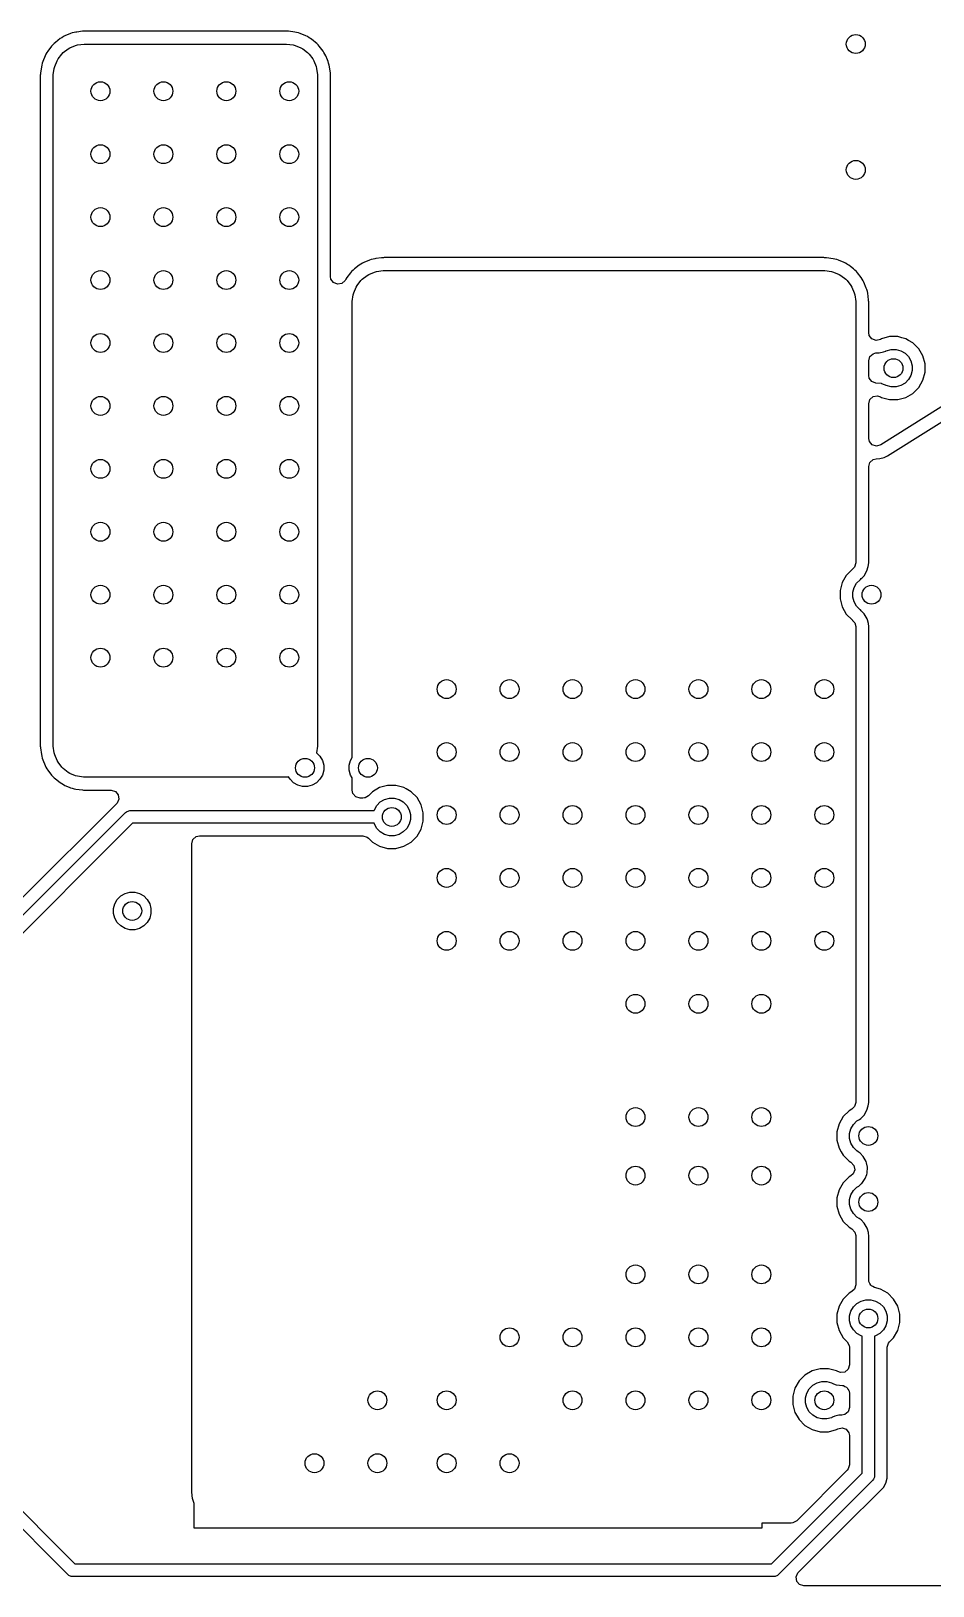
# Model space of a CAD drawing. Extents: x 2.65 to 6.49, y -4.64 to -1.62.
# Drawn here: x 4.839 to 5.403, y -4.636 to -3.663 of the extents above; entities that cross this region are included whole.
import ezdxf

# ---------------------------------------------------------------- set-up
doc = ezdxf.new("R2010")
doc.units = 0
doc.header["$MEASUREMENT"] = 0
doc.layers.add('BLACK', color=7, linetype='CONTINUOUS')

msp = doc.modelspace()

# ---------------------------------------------------------------- linework, layer by layer
at = {"layer": 'BLACK', "linetype": 'CONTINUOUS'}
for p, q in [((4.85875, -3.66664), (4.85765, -3.66728)), ((4.8597, -3.66618), (4.85875, -3.66664)), ((4.85875, -3.66664), (4.85875, -3.66664)), ((4.86326, -3.6647), (4.8597, -3.66618)), ((4.86426, -3.66436), (4.86326, -3.6647)), ((4.8655, -3.66403), (4.86426, -3.66436)), ((4.86653, -3.66383), (4.8655, -3.66403)), ((4.86719, -3.66374), (4.86653, -3.66383)), ((4.86653, -3.66383), (4.86653, -3.66383)), ((4.86653, -3.66383), (4.86653, -3.66383)), ((4.87067, -3.66328), (4.86719, -3.66374)), ((4.8712, -3.66323), (4.87067, -3.66328)), ((4.87184, -3.66319), (4.8712, -3.66323)), ((4.87196, -3.66318), (4.87184, -3.66319)), ((4.87237, -3.66317), (4.87196, -3.66318)), ((4.99771, -3.66317), (4.87237, -3.66317)), ((4.99817, -3.66318), (4.99771, -3.66317)), ((4.99824, -3.66319), (4.99817, -3.66318)), ((4.99867, -3.66321), (4.99824, -3.66319)), ((4.99888, -3.66323), (4.99867, -3.66321)), ((4.99906, -3.66325), (4.99888, -3.66323)), ((4.99941, -3.66328), (4.99906, -3.66325)), ((5.00354, -3.66383), (4.99941, -3.66328)), ((5.00458, -3.66403), (5.00354, -3.66383)), ((5.00581, -3.66436), (5.00458, -3.66403)), ((5.00682, -3.6647), (5.00581, -3.66436)), ((5.00581, -3.66436), (5.00581, -3.66436)), ((5.01038, -3.66618), (5.00682, -3.6647)), ((5.01133, -3.66664), (5.01038, -3.66618)), ((5.01038, -3.66618), (5.01038, -3.66618)), ((5.01243, -3.66728), (5.01133, -3.66664)), ((4.84838, -3.67655), (4.84775, -3.67765)), ((4.84897, -3.67567), (4.84838, -3.67655)), ((4.85132, -3.67261), (4.84897, -3.67567)), ((4.85202, -3.67181), (4.85132, -3.67261)), ((4.85132, -3.67261), (4.85132, -3.67261)), ((4.85292, -3.67091), (4.85202, -3.67181)), ((4.85371, -3.67022), (4.85292, -3.67091)), ((4.85677, -3.66787), (4.85371, -3.67022)), ((4.85371, -3.67022), (4.85371, -3.67022)), ((4.85765, -3.66728), (4.85677, -3.66787)), ((4.85677, -3.66787), (4.85677, -3.66787)), ((4.85864, -3.67663), (4.86169, -3.67429)), ((4.86169, -3.67429), (4.8628, -3.67365)), ((4.8628, -3.67365), (4.86636, -3.67218)), ((4.86636, -3.67218), (4.86759, -3.67185)), ((4.86759, -3.67185), (4.87173, -3.6713)), ((4.87173, -3.6713), (4.87237, -3.67126)), ((4.87237, -3.67126), (4.99771, -3.67126)), ((4.99771, -3.67126), (4.99835, -3.6713)), ((4.99835, -3.6713), (5.00249, -3.67185)), ((5.00249, -3.67185), (5.00372, -3.67218)), ((5.00372, -3.67218), (5.00728, -3.67365)), ((5.00728, -3.67365), (5.00838, -3.67429)), ((5.00838, -3.67429), (5.01144, -3.67663)), ((5.01331, -3.66787), (5.01243, -3.66728)), ((5.01243, -3.66728), (5.01243, -3.66728)), ((5.01487, -3.66907), (5.01331, -3.66787)), ((5.01331, -3.66787), (5.01331, -3.66787)), ((5.01637, -3.67022), (5.01487, -3.66907)), ((5.01716, -3.67091), (5.01637, -3.67022)), ((5.01637, -3.67022), (5.01637, -3.67022)), ((5.01637, -3.67022), (5.01637, -3.67022)), ((5.01806, -3.67181), (5.01716, -3.67091)), ((5.01876, -3.67261), (5.01806, -3.67181)), ((5.02111, -3.67567), (5.01876, -3.67261)), ((5.02169, -3.67655), (5.02111, -3.67567)), ((5.02111, -3.67567), (5.02111, -3.67567)), ((5.02233, -3.67765), (5.02169, -3.67655)), ((5.02169, -3.67655), (5.02169, -3.67655)), ((4.84493, -3.68543), (4.84438, -3.68957)), ((4.84513, -3.68439), (4.84493, -3.68543)), ((4.84493, -3.68543), (4.84493, -3.68543)), ((4.84546, -3.68316), (4.84513, -3.68439)), ((4.84513, -3.68439), (4.84513, -3.68439)), ((4.8458, -3.68216), (4.84546, -3.68316)), ((4.84728, -3.6786), (4.8458, -3.68216)), ((4.84775, -3.67765), (4.84728, -3.6786)), ((4.85295, -3.68649), (4.85328, -3.68526)), ((4.85328, -3.68526), (4.85475, -3.6817)), ((4.85475, -3.6817), (4.85539, -3.68059)), ((4.85539, -3.68059), (4.85774, -3.67754)), ((4.85774, -3.67754), (4.85864, -3.67663)), ((5.01144, -3.67663), (5.01234, -3.67754)), ((5.01234, -3.67754), (5.01469, -3.68059)), ((5.01469, -3.68059), (5.01533, -3.6817)), ((5.01533, -3.6817), (5.0168, -3.68526)), ((5.0168, -3.68526), (5.01713, -3.68649)), ((5.0228, -3.6786), (5.02233, -3.67765)), ((5.02233, -3.67765), (5.02233, -3.67765)), ((5.02233, -3.67765), (5.02233, -3.67765)), ((5.02383, -3.68108), (5.0228, -3.6786)), ((5.0228, -3.6786), (5.0228, -3.6786)), ((5.02427, -3.68216), (5.02383, -3.68108)), ((5.02461, -3.68316), (5.02427, -3.68216)), ((5.02494, -3.68439), (5.02461, -3.68316)), ((5.02515, -3.68543), (5.02494, -3.68439)), ((5.0257, -3.68957), (5.02515, -3.68543)), ((4.84429, -3.69074), (4.84427, -3.69127)), ((4.84427, -3.69127), (4.84427, -4.10992)), ((4.84433, -3.6901), (4.84429, -3.69074)), ((4.84438, -3.68957), (4.84433, -3.6901)), ((4.85236, -3.69126), (4.8524, -3.69063)), ((4.85236, -4.10992), (4.85236, -3.69126)), ((4.8524, -3.69063), (4.85295, -3.68649)), ((4.85295, -3.68649), (4.85295, -3.68649)), ((5.01713, -3.68649), (5.01767, -3.69063)), ((5.01767, -3.69063), (5.01772, -3.69126)), ((5.01772, -3.69126), (5.01772, -4.10992)), ((5.02575, -3.6901), (5.0257, -3.68957)), ((5.02579, -3.69074), (5.02575, -3.6901)), ((5.02581, -3.69126), (5.02579, -3.69074)), ((5.02581, -3.69127), (5.02581, -3.69126)), ((5.02581, -3.81666), (5.02581, -3.69127)), ((5.61581, -3.76712), (5.36991, -3.92207)), ((5.03992, -3.81265), (5.03902, -3.81355)), ((5.04072, -3.81195), (5.03992, -3.81265)), ((5.04378, -3.8096), (5.04072, -3.81195)), ((5.04072, -3.81195), (5.04072, -3.81195)), ((5.04466, -3.80901), (5.04378, -3.8096)), ((5.04378, -3.8096), (5.04378, -3.8096)), ((5.04576, -3.80838), (5.04466, -3.80901)), ((5.04671, -3.80791), (5.04576, -3.80838)), ((5.04576, -3.80838), (5.04576, -3.80838)), ((5.05027, -3.80643), (5.04671, -3.80791)), ((5.05127, -3.80609), (5.05027, -3.80643)), ((5.0525, -3.80576), (5.05127, -3.80609)), ((5.05354, -3.80556), (5.0525, -3.80576)), ((5.0542, -3.80547), (5.05354, -3.80556)), ((5.05354, -3.80556), (5.05354, -3.80556)), ((5.05354, -3.80556), (5.05354, -3.80556)), ((5.05768, -3.80501), (5.0542, -3.80547)), ((5.05821, -3.80496), (5.05768, -3.80501)), ((5.05885, -3.80492), (5.05821, -3.80496)), ((5.05897, -3.80491), (5.05885, -3.80492)), ((5.05938, -3.8049), (5.05897, -3.80491)), ((5.33433, -3.8049), (5.05938, -3.8049)), ((5.33478, -3.80492), (5.33433, -3.8049)), ((5.33486, -3.80492), (5.33478, -3.80492)), ((5.33528, -3.80495), (5.33486, -3.80492)), ((5.33549, -3.80496), (5.33528, -3.80495)), ((5.33568, -3.80498), (5.33549, -3.80496)), ((5.33602, -3.80501), (5.33568, -3.80498)), ((5.34016, -3.80556), (5.33602, -3.80501)), ((5.3412, -3.80576), (5.34016, -3.80556)), ((5.34243, -3.80609), (5.3412, -3.80576)), ((5.34343, -3.80643), (5.34243, -3.80609)), ((5.34243, -3.80609), (5.34243, -3.80609)), ((5.34699, -3.80791), (5.34343, -3.80643)), ((5.34794, -3.80838), (5.34699, -3.80791)), ((5.34699, -3.80791), (5.34699, -3.80791)), ((5.34904, -3.80901), (5.34794, -3.80838)), ((5.34922, -3.80914), (5.34904, -3.80901)), ((5.34904, -3.80901), (5.34904, -3.80901)), ((5.34992, -3.8096), (5.34922, -3.80914)), ((5.35097, -3.81041), (5.34992, -3.8096)), ((5.35298, -3.81195), (5.35097, -3.81041)), ((5.35378, -3.81265), (5.35298, -3.81195)), ((5.35298, -3.81195), (5.35298, -3.81195)), ((5.35298, -3.81195), (5.35298, -3.81195)), ((5.35468, -3.81355), (5.35378, -3.81265)), ((5.02608, -3.81826), (5.02581, -3.81666)), ((5.02767, -3.8205), (5.02608, -3.81826)), ((5.03022, -3.82152), (5.02767, -3.8205)), ((5.03293, -3.821), (5.03022, -3.82152)), ((5.03492, -3.8191), (5.03293, -3.821)), ((5.03539, -3.81828), (5.03492, -3.8191)), ((5.03598, -3.8174), (5.03539, -3.81828)), ((5.03833, -3.81434), (5.03598, -3.8174)), ((5.03902, -3.81355), (5.03833, -3.81434)), ((5.03833, -3.81434), (5.03833, -3.81434)), ((5.04176, -3.82343), (5.0424, -3.82232)), ((5.0424, -3.82232), (5.04474, -3.81927)), ((5.04474, -3.81927), (5.04565, -3.81837)), ((5.04565, -3.81837), (5.0487, -3.81602)), ((5.0487, -3.81602), (5.04981, -3.81538)), ((5.04981, -3.81538), (5.05337, -3.81391)), ((5.05337, -3.81391), (5.0546, -3.81358)), ((5.0546, -3.81358), (5.05874, -3.81303)), ((5.05874, -3.81303), (5.05938, -3.81299)), ((5.05938, -3.81299), (5.33433, -3.81299)), ((5.33433, -3.81299), (5.33496, -3.81303)), ((5.33496, -3.81303), (5.3391, -3.81358)), ((5.3391, -3.81358), (5.34033, -3.81391)), ((5.34033, -3.81391), (5.34389, -3.81538)), ((5.34389, -3.81538), (5.345, -3.81602)), ((5.345, -3.81602), (5.34806, -3.81837)), ((5.34806, -3.81837), (5.34896, -3.81927)), ((5.34896, -3.81927), (5.3513, -3.82232)), ((5.3513, -3.82232), (5.35194, -3.82343)), ((5.35537, -3.81434), (5.35468, -3.81355)), ((5.35772, -3.8174), (5.35537, -3.81434)), ((5.35829, -3.81826), (5.35772, -3.8174)), ((5.35831, -3.81828), (5.35829, -3.81826)), ((5.35895, -3.81938), (5.35831, -3.81828)), ((5.35831, -3.81828), (5.35831, -3.81828)), ((5.35941, -3.82033), (5.35895, -3.81938)), ((5.35895, -3.81938), (5.35895, -3.81938)), ((5.35895, -3.81938), (5.35895, -3.81938)), ((5.36089, -3.82389), (5.35941, -3.82033)), ((5.35941, -3.82033), (5.35941, -3.82033)), ((5.37422, -3.92891), (5.55647, -3.81407)), ((5.03941, -3.83236), (5.03996, -3.82822)), ((5.03996, -3.82822), (5.04029, -3.82699)), ((5.04029, -3.82699), (5.04176, -3.82343)), ((5.35194, -3.82343), (5.35341, -3.82699)), ((5.35341, -3.82699), (5.35374, -3.82822)), ((5.35374, -3.82822), (5.35429, -3.83236)), ((5.36123, -3.82489), (5.36089, -3.82389)), ((5.36089, -3.82389), (5.36089, -3.82389)), ((5.36156, -3.82613), (5.36123, -3.82489)), ((5.36177, -3.82716), (5.36156, -3.82613)), ((5.36231, -3.8313), (5.36177, -3.82716)), ((5.36236, -3.83183), (5.36231, -3.8313)), ((5.3624, -3.83247), (5.36236, -3.83183)), ((5.03937, -3.833), (5.03941, -3.83236)), ((5.03937, -4.11764), (5.03937, -3.833)), ((5.35429, -3.83236), (5.35433, -3.833)), ((5.35433, -3.833), (5.35433, -3.99586)), ((5.36242, -3.833), (5.3624, -3.83247)), ((5.36242, -3.85177), (5.36242, -3.833)), ((5.36242, -3.833), (5.36242, -3.833)), ((5.36277, -3.85359), (5.36242, -3.85177)), ((5.36447, -3.85575), (5.36277, -3.85359)), ((5.36707, -3.85665), (5.36447, -3.85575)), ((5.36974, -3.856), (5.36707, -3.85665)), ((5.37035, -3.85565), (5.36974, -3.856)), ((5.37536, -3.85431), (5.37035, -3.85565)), ((5.37035, -3.85565), (5.37035, -3.85565)), ((5.37035, -3.85565), (5.37035, -3.85565)), ((5.37035, -3.85565), (5.37035, -3.85565)), ((5.38055, -3.85431), (5.37536, -3.85431)), ((5.38305, -3.85498), (5.38055, -3.85431)), ((5.38556, -3.85565), (5.38305, -3.85498)), ((5.38728, -3.85665), (5.38556, -3.85565)), ((5.39005, -3.85825), (5.38728, -3.85665)), ((5.39372, -3.86192), (5.39005, -3.85825)), ((5.36242, -3.86942), (5.3632, -3.86678)), ((5.36242, -3.87856), (5.36242, -3.86942)), ((5.3632, -3.86678), (5.36528, -3.86498)), ((5.36528, -3.86498), (5.36634, -3.86463)), ((5.36634, -3.86463), (5.36678, -3.86454)), ((5.36678, -3.86454), (5.36898, -3.86451)), ((5.36898, -3.86451), (5.37165, -3.86386)), ((5.37165, -3.86386), (5.37304, -3.86331)), ((5.37304, -3.86331), (5.37311, -3.86329)), ((5.37311, -3.86329), (5.37343, -3.8631)), ((5.37343, -3.8631), (5.37641, -3.86231)), ((5.37641, -3.86231), (5.37949, -3.86231)), ((5.37949, -3.86231), (5.38247, -3.8631)), ((5.38247, -3.8631), (5.38514, -3.86465)), ((5.38514, -3.86465), (5.38732, -3.86683)), ((5.38732, -3.86683), (5.38886, -3.8695)), ((5.38886, -3.8695), (5.38966, -3.87247)), ((5.39631, -3.86641), (5.39372, -3.86192)), ((5.39766, -3.87142), (5.39631, -3.86641)), ((5.36271, -3.88022), (5.36242, -3.87856)), ((5.36434, -3.88243), (5.36271, -3.88022)), ((5.38886, -3.87854), (5.38732, -3.88121)), ((5.38966, -3.87556), (5.38886, -3.87854)), ((5.38966, -3.87247), (5.38966, -3.87556)), ((5.39631, -3.88162), (5.39766, -3.87661)), ((5.39766, -3.87661), (5.39766, -3.87142)), ((5.36691, -3.88342), (5.36434, -3.88243)), ((5.37043, -3.88371), (5.36691, -3.88342)), ((5.37044, -3.88371), (5.37043, -3.88371)), ((5.37064, -3.88378), (5.37044, -3.88371)), ((5.37239, -3.88438), (5.37064, -3.88378)), ((5.37287, -3.8846), (5.37239, -3.88438)), ((5.37239, -3.88438), (5.37239, -3.88438)), ((5.37343, -3.88493), (5.37287, -3.8846)), ((5.37641, -3.88573), (5.37343, -3.88493)), ((5.37949, -3.88573), (5.37641, -3.88573)), ((5.38247, -3.88493), (5.37949, -3.88573)), ((5.38514, -3.88339), (5.38247, -3.88493)), ((5.38732, -3.88121), (5.38514, -3.88339)), ((5.38556, -3.89238), (5.39005, -3.88978)), ((5.39005, -3.88978), (5.39372, -3.88611)), ((5.39372, -3.88611), (5.39631, -3.88162)), ((5.36242, -3.89626), (5.3632, -3.89362)), ((5.36242, -3.91794), (5.36242, -3.89626)), ((5.3632, -3.89362), (5.36528, -3.89182)), ((5.36528, -3.89182), (5.368, -3.89143)), ((5.368, -3.89143), (5.36974, -3.89203)), ((5.36974, -3.89203), (5.37035, -3.89238)), ((5.37035, -3.89238), (5.37536, -3.89372)), ((5.37536, -3.89372), (5.37536, -3.89372)), ((5.37536, -3.89372), (5.38055, -3.89372)), ((5.38055, -3.89372), (5.38556, -3.89238)), ((5.38055, -3.89372), (5.38055, -3.89372)), ((5.36284, -3.91993), (5.36242, -3.91794)), ((5.36463, -3.92202), (5.36284, -3.91993)), ((5.36726, -3.92282), (5.36463, -3.92202)), ((5.36991, -3.92207), (5.36726, -3.92282)), ((5.37212, -3.92985), (5.37422, -3.92891)), ((5.36242, -3.93561), (5.3632, -3.93297)), ((5.36242, -3.99586), (5.36242, -3.93561)), ((5.3632, -3.93297), (5.36528, -3.93117)), ((5.36528, -3.93117), (5.36705, -3.93073)), ((5.36705, -3.93073), (5.36947, -3.9306)), ((5.36947, -3.9306), (5.37212, -3.92985)), ((5.35433, -3.99586), (5.35356, -3.9985)), ((5.36209, -3.99814), (5.36242, -3.99586)), ((5.34841, -4.00365), (5.34581, -4.00814)), ((5.35207, -3.99998), (5.34841, -4.00365)), ((5.35233, -3.99979), (5.35207, -3.99998)), ((5.35356, -3.9985), (5.35228, -3.99972)), ((5.35228, -3.99972), (5.35233, -3.99979)), ((5.3548, -4.00856), (5.35698, -4.00638)), ((5.35698, -4.00638), (5.3573, -4.00619)), ((5.3573, -4.00619), (5.3578, -4.0057)), ((5.3578, -4.0057), (5.35828, -4.00522)), ((5.3578, -4.0057), (5.3578, -4.0057)), ((5.35828, -4.00522), (5.35834, -4.00516)), ((5.35834, -4.00516), (5.35856, -4.00495)), ((5.35856, -4.00495), (5.35873, -4.00478)), ((5.35856, -4.00495), (5.35856, -4.00495)), ((5.35873, -4.00478), (5.35882, -4.00468)), ((5.35882, -4.00468), (5.35913, -4.00436)), ((5.35913, -4.00436), (5.35914, -4.00435)), ((5.35914, -4.00435), (5.35956, -4.00392)), ((5.35956, -4.00392), (5.36132, -4.00078)), ((5.36132, -4.00078), (5.36209, -3.99814)), ((5.34581, -4.00814), (5.34447, -4.01315)), ((5.34447, -4.01315), (5.34447, -4.01834)), ((5.35246, -4.01421), (5.35326, -4.01123)), ((5.35246, -4.01729), (5.35246, -4.01421)), ((5.35326, -4.01123), (5.3548, -4.00856)), ((5.34447, -4.01834), (5.34581, -4.02335)), ((5.34581, -4.02335), (5.34711, -4.0256)), ((5.34711, -4.0256), (5.34841, -4.02785)), ((5.35326, -4.02027), (5.35246, -4.01729)), ((5.3548, -4.02294), (5.35326, -4.02027)), ((5.35698, -4.02512), (5.3548, -4.02294)), ((5.3573, -4.0253), (5.35698, -4.02512)), ((5.3578, -4.02579), (5.3573, -4.0253)), ((5.35775, -4.02584), (5.3578, -4.02579)), ((5.35811, -4.02622), (5.35775, -4.02584)), ((5.35964, -4.02781), (5.35811, -4.02621)), ((5.35811, -4.02621), (5.35811, -4.02622)), ((5.34841, -4.02785), (5.35207, -4.03152)), ((5.35207, -4.03152), (5.35207, -4.03152)), ((5.35207, -4.03152), (5.35233, -4.03171)), ((5.35233, -4.03171), (5.35226, -4.0318)), ((5.35226, -4.0318), (5.35379, -4.0334)), ((5.35379, -4.0334), (5.35433, -4.03564)), ((5.35433, -4.03564), (5.35433, -4.33331)), ((5.36148, -4.03091), (5.35964, -4.02781)), ((5.36165, -4.03149), (5.36148, -4.03091)), ((5.36219, -4.03373), (5.36165, -4.03149)), ((5.36242, -4.03564), (5.36219, -4.03373)), ((5.36242, -4.33331), (5.36242, -4.03564)), ((4.84427, -4.10992), (4.84429, -4.11045)), ((4.84429, -4.11045), (4.84433, -4.11108)), ((4.84433, -4.11108), (4.84438, -4.11161)), ((4.84438, -4.11161), (4.84493, -4.11575)), ((4.8524, -4.11055), (4.85236, -4.10992)), ((4.85295, -4.11469), (4.8524, -4.11055)), ((5.01767, -4.11055), (5.01713, -4.11469)), ((5.01772, -4.10992), (5.01767, -4.11055)), ((5.01767, -4.11055), (5.01767, -4.11055)), ((4.84493, -4.11575), (4.84513, -4.11679)), ((4.84513, -4.11679), (4.84546, -4.11802)), ((4.84546, -4.11802), (4.84546, -4.11802)), ((4.84546, -4.11802), (4.8458, -4.11902)), ((4.8458, -4.11902), (4.84728, -4.12258)), ((4.84728, -4.12258), (4.84728, -4.12258)), ((4.84728, -4.12258), (4.84775, -4.12353)), ((4.84775, -4.12353), (4.84775, -4.12353)), ((4.84775, -4.12353), (4.84838, -4.12463)), ((4.85328, -4.11592), (4.85295, -4.11469)), ((4.85475, -4.11948), (4.85328, -4.11592)), ((4.85539, -4.12059), (4.85475, -4.11948)), ((4.85774, -4.12365), (4.85539, -4.12059)), ((4.85864, -4.12455), (4.85774, -4.12365)), ((5.01713, -4.11469), (5.01712, -4.11473)), ((5.01712, -4.11473), (5.01921, -4.11683)), ((5.01921, -4.11683), (5.02075, -4.1195)), ((5.02075, -4.1195), (5.02155, -4.12247)), ((5.02155, -4.12247), (5.02155, -4.12556)), ((5.0375, -4.12247), (5.0383, -4.1195)), ((5.0375, -4.12556), (5.0375, -4.12247)), ((5.0383, -4.1195), (5.03937, -4.11764)), ((4.84838, -4.12463), (4.84838, -4.12463)), ((4.84838, -4.12463), (4.84838, -4.12463)), ((4.84838, -4.12463), (4.84897, -4.12551)), ((4.84897, -4.12551), (4.85132, -4.12857)), ((4.85132, -4.12857), (4.85132, -4.12857)), ((4.85132, -4.12857), (4.85132, -4.12857)), ((4.85132, -4.12857), (4.85132, -4.12857)), ((4.85132, -4.12857), (4.85199, -4.12934)), ((4.85199, -4.12934), (4.85202, -4.12937)), ((4.85202, -4.12937), (4.85292, -4.13027)), ((4.85292, -4.13027), (4.85371, -4.13097)), ((4.85371, -4.13097), (4.85677, -4.13331)), ((4.85677, -4.13331), (4.85765, -4.1339)), ((4.86169, -4.12689), (4.85864, -4.12455)), ((4.8628, -4.12753), (4.86169, -4.12689)), ((4.86636, -4.129), (4.8628, -4.12753)), ((4.86759, -4.12933), (4.86636, -4.129)), ((4.87122, -4.12981), (4.86759, -4.12933)), ((4.87173, -4.12988), (4.87122, -4.12981)), ((4.87237, -4.12992), (4.87173, -4.12988)), ((4.99771, -4.12992), (4.87237, -4.12992)), ((4.99835, -4.12988), (4.99771, -4.12992)), ((4.9988, -4.12982), (4.99835, -4.12988)), ((4.99961, -4.12971), (4.9988, -4.12982)), ((5.00047, -4.13121), (4.99961, -4.12971)), ((5.00265, -4.13339), (5.00047, -4.13121)), ((5.00532, -4.13493), (5.00265, -4.13339)), ((5.01703, -4.13339), (5.01436, -4.13493)), ((5.01921, -4.13121), (5.01703, -4.13339)), ((5.02075, -4.12854), (5.01921, -4.13121)), ((5.02155, -4.12556), (5.02075, -4.12854)), ((5.0383, -4.12854), (5.0375, -4.12556)), ((5.03937, -4.13039), (5.0383, -4.12854)), ((5.03937, -4.13806), (5.03937, -4.13039)), ((4.85765, -4.1339), (4.85875, -4.13454)), ((4.85875, -4.13454), (4.85875, -4.13454)), ((4.85875, -4.13454), (4.85875, -4.13454)), ((4.85875, -4.13454), (4.8597, -4.135)), ((4.8597, -4.135), (4.8597, -4.135)), ((4.8597, -4.135), (4.86238, -4.13611)), ((4.86238, -4.13611), (4.86326, -4.13648)), ((4.86326, -4.13648), (4.86426, -4.13682)), ((4.86426, -4.13682), (4.8655, -4.13715)), ((4.8655, -4.13715), (4.86653, -4.13736)), ((4.86653, -4.13736), (4.87067, -4.1379)), ((4.87067, -4.1379), (4.8712, -4.13795)), ((4.8712, -4.13795), (4.87184, -4.13799)), ((4.87184, -4.13799), (4.87237, -4.13801)), ((4.87237, -4.13801), (4.88859, -4.13801)), ((4.88859, -4.13801), (4.89123, -4.13879)), ((4.89123, -4.13879), (4.89303, -4.14087)), ((4.89303, -4.14087), (4.89342, -4.14359)), ((5.0083, -4.13573), (5.00532, -4.13493)), ((5.01138, -4.13573), (5.0083, -4.13573)), ((5.01436, -4.13493), (5.01138, -4.13573)), ((5.03981, -4.14009), (5.03937, -4.13806)), ((5.04161, -4.14217), (5.03981, -4.14009)), ((5.04425, -4.14294), (5.04161, -4.14217)), ((5.04608, -4.14294), (5.04425, -4.14294)), ((5.04711, -4.14283), (5.04608, -4.14294)), ((5.04721, -4.14278), (5.04711, -4.14283)), ((5.04745, -4.14275), (5.04721, -4.14278)), ((5.04847, -4.14209), (5.04745, -4.14275)), ((5.04953, -4.14151), (5.04847, -4.14209)), ((5.05203, -4.13901), (5.04953, -4.14151)), ((5.05653, -4.13641), (5.05203, -4.13901)), ((5.05203, -4.13901), (5.05203, -4.13901)), ((5.06154, -4.13507), (5.05653, -4.13641)), ((5.05961, -4.14386), (5.06259, -4.14307)), ((5.06673, -4.13507), (5.06154, -4.13507)), ((5.06259, -4.14307), (5.06568, -4.14307)), ((5.06568, -4.14307), (5.06865, -4.14386)), ((5.06923, -4.13574), (5.06673, -4.13507)), ((5.07174, -4.13641), (5.06923, -4.13574)), ((5.07301, -4.13715), (5.07174, -4.13641)), ((5.07623, -4.13901), (5.07301, -4.13715)), ((5.0799, -4.14268), (5.07623, -4.13901)), ((5.0825, -4.14717), (5.0799, -4.14268)), ((4.78643, -4.26312), (4.89756, -4.15199)), ((4.89204, -4.14635), (4.83276, -4.20562)), ((4.89228, -4.14609), (4.89204, -4.14635)), ((4.89342, -4.14359), (4.89228, -4.14609)), ((4.89756, -4.15199), (4.89816, -4.1515)), ((4.89816, -4.1515), (4.89957, -4.15091)), ((4.89957, -4.15091), (4.90034, -4.15084)), ((4.90034, -4.15084), (5.05307, -4.15084)), ((5.05307, -4.15084), (5.05322, -4.15026)), ((5.05322, -4.15026), (5.05476, -4.14759)), ((5.05476, -4.14759), (5.05694, -4.14541)), ((5.05694, -4.14541), (5.05961, -4.14386)), ((5.06865, -4.14386), (5.07132, -4.14541)), ((5.07132, -4.14541), (5.0735, -4.14759)), ((5.0735, -4.14759), (5.07505, -4.15026)), ((5.07505, -4.15026), (5.07584, -4.15323)), ((5.08384, -4.15218), (5.0825, -4.14717)), ((5.08384, -4.15737), (5.08384, -4.15218)), ((4.90197, -4.15871), (4.79561, -4.26508)), ((5.05307, -4.15871), (4.90197, -4.15871)), ((5.05322, -4.1593), (5.05307, -4.15871)), ((5.05476, -4.16197), (5.05322, -4.1593)), ((5.05694, -4.16415), (5.05476, -4.16197)), ((5.0735, -4.16197), (5.07132, -4.16415)), ((5.07505, -4.1593), (5.0735, -4.16197)), ((5.07584, -4.15632), (5.07505, -4.1593)), ((5.07584, -4.15323), (5.07584, -4.15632)), ((5.0799, -4.16687), (5.0825, -4.16238)), ((5.0825, -4.16238), (5.08384, -4.15737)), ((4.93898, -4.17149), (4.93975, -4.16885)), ((4.93898, -4.57645), (4.93898, -4.17149)), ((4.93975, -4.16885), (4.94183, -4.16705)), ((4.94183, -4.16705), (4.94386, -4.16661)), ((4.94386, -4.16661), (5.04608, -4.16661)), ((5.04608, -4.16661), (5.04872, -4.16738)), ((5.04872, -4.16738), (5.04953, -4.16804)), ((5.04953, -4.16804), (5.05203, -4.17054)), ((5.05203, -4.17054), (5.05653, -4.17314)), ((5.05961, -4.16569), (5.05694, -4.16415)), ((5.06259, -4.16649), (5.05961, -4.16569)), ((5.06568, -4.16649), (5.06259, -4.16649)), ((5.06865, -4.16569), (5.06568, -4.16649)), ((5.07132, -4.16415), (5.06865, -4.16569)), ((5.07174, -4.17314), (5.07623, -4.17054)), ((5.07623, -4.17054), (5.0799, -4.16687)), ((5.05653, -4.17314), (5.06154, -4.17448)), ((5.06154, -4.17448), (5.06154, -4.17448)), ((5.06154, -4.17448), (5.06673, -4.17448)), ((5.06673, -4.17448), (5.07174, -4.17314)), ((5.06673, -4.17448), (5.06673, -4.17448)), ((4.89006, -4.21204), (4.89086, -4.20906)), ((4.89086, -4.20906), (4.8924, -4.20639)), ((4.8924, -4.20639), (4.89458, -4.20421)), ((4.89458, -4.20421), (4.89725, -4.20267)), ((4.89725, -4.20267), (4.90023, -4.20187)), ((4.90023, -4.20187), (4.90331, -4.20187)), ((4.90331, -4.20187), (4.90629, -4.20267)), ((4.90629, -4.20267), (4.90896, -4.20421)), ((4.90896, -4.20421), (4.91114, -4.20639)), ((4.91114, -4.20639), (4.91268, -4.20906)), ((4.91268, -4.20906), (4.91348, -4.21204)), ((4.89006, -4.21512), (4.89006, -4.21204)), ((4.89086, -4.2181), (4.89006, -4.21512)), ((4.8924, -4.22077), (4.89086, -4.2181)), ((4.89458, -4.22295), (4.8924, -4.22077)), ((4.91114, -4.22077), (4.90896, -4.22295)), ((4.91268, -4.2181), (4.91114, -4.22077)), ((4.91348, -4.21512), (4.91268, -4.2181)), ((4.91348, -4.21204), (4.91348, -4.21512)), ((4.89725, -4.22449), (4.89458, -4.22295)), ((4.90023, -4.22529), (4.89725, -4.22449)), ((4.90331, -4.22529), (4.90023, -4.22529)), ((4.90629, -4.22449), (4.90331, -4.22529)), ((4.90896, -4.22295), (4.90629, -4.22449)), ((5.35189, -4.33753), (5.35011, -4.33856)), ((5.35356, -4.33594), (5.35189, -4.33753)), ((5.35433, -4.33331), (5.35356, -4.33594)), ((5.36132, -4.33822), (5.36209, -4.33558)), ((5.36209, -4.33558), (5.36242, -4.33331)), ((5.34384, -4.34672), (5.3425, -4.35174)), ((5.34644, -4.34223), (5.34384, -4.34672)), ((5.35011, -4.33856), (5.34644, -4.34223)), ((5.34644, -4.34223), (5.34644, -4.34223)), ((5.35011, -4.33856), (5.35011, -4.33856)), ((5.35129, -4.34981), (5.35283, -4.34714)), ((5.35283, -4.34714), (5.35501, -4.34496)), ((5.35501, -4.34496), (5.35658, -4.34406)), ((5.35658, -4.34406), (5.35747, -4.34339)), ((5.35747, -4.34339), (5.35914, -4.3418)), ((5.35914, -4.3418), (5.35956, -4.34137)), ((5.35956, -4.34137), (5.36132, -4.33822)), ((5.3425, -4.35174), (5.3425, -4.35692)), ((5.3425, -4.35692), (5.34384, -4.36194)), ((5.35049, -4.35279), (5.35129, -4.34981)), ((5.35049, -4.35587), (5.35049, -4.35279)), ((5.35129, -4.35885), (5.35049, -4.35587)), ((5.34384, -4.36194), (5.34514, -4.36418)), ((5.34514, -4.36418), (5.34644, -4.36643)), ((5.34644, -4.36643), (5.35011, -4.3701)), ((5.35283, -4.36152), (5.35129, -4.35885)), ((5.35501, -4.3637), (5.35283, -4.36152)), ((5.35585, -4.36418), (5.35501, -4.3637)), ((5.35713, -4.36519), (5.35585, -4.36418)), ((5.35903, -4.36718), (5.35713, -4.36519)), ((5.35713, -4.36519), (5.35713, -4.36519)), ((5.35011, -4.3701), (5.35127, -4.37077)), ((5.35127, -4.37077), (5.35317, -4.37276)), ((5.35369, -4.37546), (5.35267, -4.37802)), ((5.35317, -4.37276), (5.35369, -4.37546)), ((5.36087, -4.37027), (5.35903, -4.36718)), ((5.35903, -4.36718), (5.35903, -4.36718)), ((5.35903, -4.36718), (5.35903, -4.36718)), ((5.36112, -4.37123), (5.36087, -4.37027)), ((5.36164, -4.37393), (5.36112, -4.37123)), ((5.36112, -4.37123), (5.36112, -4.37123)), ((5.36151, -4.37753), (5.36164, -4.37393)), ((5.36164, -4.37393), (5.36164, -4.37393)), ((5.34644, -4.38357), (5.34384, -4.38806)), ((5.35011, -4.3799), (5.34644, -4.38357)), ((5.34644, -4.38357), (5.34644, -4.38357)), ((5.35127, -4.37923), (5.35011, -4.3799)), ((5.35011, -4.3799), (5.35011, -4.3799)), ((5.35267, -4.37802), (5.35127, -4.37923)), ((5.35283, -4.38848), (5.35501, -4.3863)), ((5.35501, -4.3863), (5.35614, -4.38565)), ((5.35614, -4.38565), (5.35657, -4.38534)), ((5.35657, -4.38534), (5.35797, -4.38413)), ((5.35797, -4.38413), (5.35813, -4.38399)), ((5.35813, -4.38399), (5.36018, -4.38102)), ((5.36018, -4.38102), (5.3612, -4.37847)), ((5.3612, -4.37847), (5.36151, -4.37753)), ((5.3612, -4.37847), (5.3612, -4.37847)), ((5.3612, -4.37847), (5.3612, -4.37847)), ((5.36151, -4.37753), (5.36151, -4.37753)), ((5.34384, -4.38806), (5.3425, -4.39308)), ((5.3425, -4.39308), (5.3425, -4.39826)), ((5.35049, -4.39413), (5.35129, -4.39115)), ((5.35049, -4.39721), (5.35049, -4.39413)), ((5.35129, -4.39115), (5.35283, -4.38848)), ((5.3425, -4.39826), (5.34384, -4.40328)), ((5.34384, -4.40328), (5.34514, -4.40552)), ((5.34514, -4.40552), (5.34644, -4.40777)), ((5.35129, -4.40019), (5.35049, -4.39721)), ((5.35283, -4.40286), (5.35129, -4.40019)), ((5.35501, -4.40504), (5.35283, -4.40286)), ((5.35646, -4.40588), (5.35501, -4.40504)), ((5.35775, -4.40688), (5.35646, -4.40588)), ((5.34644, -4.40777), (5.35011, -4.41144)), ((5.35011, -4.41144), (5.35189, -4.41247)), ((5.35189, -4.41247), (5.35379, -4.41446)), ((5.35379, -4.41446), (5.35433, -4.41669)), ((5.35964, -4.40887), (5.35775, -4.40688)), ((5.35775, -4.40688), (5.35775, -4.40688)), ((5.35775, -4.40688), (5.35775, -4.40688)), ((5.36149, -4.41197), (5.35964, -4.40887)), ((5.35964, -4.40887), (5.35964, -4.40887)), ((5.35964, -4.40887), (5.35964, -4.40887)), ((5.36165, -4.41255), (5.36149, -4.41197)), ((5.36219, -4.41479), (5.36165, -4.41255)), ((5.36227, -4.41543), (5.36219, -4.41479)), ((5.36242, -4.41669), (5.36227, -4.41543)), ((5.35433, -4.41669), (5.35433, -4.44748)), ((5.36242, -4.44332), (5.36242, -4.41669)), ((5.36242, -4.44442), (5.36242, -4.44332)), ((5.36249, -4.44523), (5.36242, -4.44442)), ((5.35011, -4.45274), (5.34644, -4.4564)), ((5.35189, -4.45171), (5.35011, -4.45274)), ((5.35011, -4.45274), (5.35011, -4.45274)), ((5.35356, -4.45012), (5.35189, -4.45171)), ((5.35433, -4.44748), (5.35356, -4.45012)), ((5.36256, -4.44537), (5.36249, -4.44523)), ((5.36262, -4.44579), (5.36256, -4.44537)), ((5.36321, -4.44671), (5.36262, -4.44579)), ((5.36369, -4.4477), (5.36321, -4.44671)), ((5.36395, -4.44785), (5.36369, -4.4477)), ((5.36411, -4.44811), (5.36395, -4.44785)), ((5.3651, -4.44856), (5.36411, -4.44811)), ((5.36604, -4.44913), (5.3651, -4.44856)), ((5.36981, -4.45014), (5.36604, -4.44913)), ((5.3743, -4.45274), (5.36981, -4.45014)), ((5.37797, -4.4564), (5.3743, -4.45274)), ((5.34384, -4.4609), (5.3425, -4.46591)), ((5.34644, -4.4564), (5.34384, -4.4609)), ((5.34644, -4.4564), (5.34644, -4.4564)), ((5.35049, -4.46696), (5.35129, -4.46398)), ((5.35129, -4.46398), (5.35283, -4.46131)), ((5.35283, -4.46131), (5.35501, -4.45913)), ((5.35501, -4.45913), (5.35768, -4.45759)), ((5.35768, -4.45759), (5.36066, -4.45679)), ((5.36066, -4.45679), (5.36375, -4.45679)), ((5.36375, -4.45679), (5.36672, -4.45759)), ((5.36672, -4.45759), (5.36939, -4.45913)), ((5.36939, -4.45913), (5.37158, -4.46131)), ((5.37158, -4.46131), (5.37312, -4.46398)), ((5.37312, -4.46398), (5.37391, -4.46696)), ((5.38057, -4.4609), (5.37797, -4.4564)), ((5.38191, -4.46591), (5.38057, -4.4609)), ((5.3425, -4.46591), (5.3425, -4.4711)), ((5.3425, -4.4711), (5.34384, -4.47611)), ((5.35049, -4.47005), (5.35049, -4.46696)), ((5.35129, -4.47302), (5.35049, -4.47005)), ((5.35283, -4.47569), (5.35129, -4.47302)), ((5.37312, -4.47302), (5.37158, -4.47569)), ((5.37391, -4.47005), (5.37312, -4.47302)), ((5.37391, -4.46696), (5.37391, -4.47005)), ((5.38057, -4.47611), (5.38191, -4.4711)), ((5.38191, -4.4711), (5.38191, -4.46591)), ((5.34384, -4.47611), (5.34514, -4.47836)), ((5.34514, -4.47836), (5.34644, -4.4806)), ((5.34644, -4.4806), (5.34644, -4.4806)), ((5.34644, -4.4806), (5.34894, -4.48311)), ((5.34894, -4.48311), (5.35026, -4.48552)), ((5.35501, -4.47787), (5.35283, -4.47569)), ((5.35768, -4.47942), (5.35501, -4.47787)), ((5.35827, -4.47957), (5.35768, -4.47942)), ((5.35827, -4.5653), (5.35827, -4.47957)), ((5.36672, -4.47942), (5.36614, -4.47957)), ((5.36614, -4.47957), (5.36614, -4.56693)), ((5.36939, -4.47787), (5.36672, -4.47942)), ((5.37158, -4.47569), (5.36939, -4.47787)), ((5.37481, -4.48392), (5.37547, -4.48311)), ((5.37547, -4.48311), (5.37797, -4.4806)), ((5.37797, -4.4806), (5.38057, -4.47611)), ((5.35026, -4.48552), (5.35037, -4.48656)), ((5.35037, -4.48656), (5.35037, -4.49756)), ((5.37404, -4.48656), (5.37481, -4.48392)), ((5.37404, -4.50913), (5.37404, -4.48656)), ((5.32704, -4.50132), (5.32255, -4.50392)), ((5.33205, -4.49998), (5.32704, -4.50132)), ((5.33724, -4.49998), (5.33205, -4.49998)), ((5.34225, -4.50132), (5.33724, -4.49998)), ((5.34305, -4.50178), (5.34225, -4.50132)), ((5.34225, -4.50132), (5.34225, -4.50132)), ((5.34225, -4.50132), (5.34225, -4.50132)), ((5.34225, -4.50132), (5.34225, -4.50132)), ((5.3448, -4.50239), (5.34305, -4.50178)), ((5.34752, -4.502), (5.3448, -4.50239)), ((5.3496, -4.5002), (5.34752, -4.502)), ((5.35037, -4.49756), (5.3496, -4.5002)), ((5.31628, -4.51208), (5.31494, -4.51709)), ((5.31888, -4.50759), (5.31628, -4.51208)), ((5.32255, -4.50392), (5.31888, -4.50759)), ((5.31888, -4.50759), (5.31888, -4.50759)), ((5.32255, -4.50392), (5.32255, -4.50392)), ((5.32373, -4.51517), (5.32528, -4.51249)), ((5.32528, -4.51249), (5.32746, -4.51031)), ((5.32746, -4.51031), (5.33013, -4.50877)), ((5.33013, -4.50877), (5.3331, -4.50798)), ((5.3331, -4.50798), (5.33619, -4.50798)), ((5.33619, -4.50798), (5.33917, -4.50877)), ((5.33917, -4.50877), (5.33992, -4.50921)), ((5.33992, -4.50921), (5.34041, -4.50943)), ((5.34041, -4.50943), (5.34215, -4.51003)), ((5.34215, -4.51003), (5.34236, -4.5101)), ((5.34236, -4.5101), (5.34595, -4.5104)), ((5.34595, -4.5104), (5.34605, -4.51038)), ((5.34605, -4.51038), (5.34655, -4.51049)), ((5.34655, -4.51049), (5.34747, -4.511)), ((5.34747, -4.511), (5.34846, -4.51138)), ((5.34846, -4.51138), (5.34866, -4.51166)), ((5.34866, -4.51166), (5.34896, -4.51182)), ((5.34896, -4.51182), (5.34946, -4.51275)), ((5.34946, -4.51275), (5.35008, -4.5136)), ((5.37404, -4.56849), (5.37404, -4.50913)), ((5.31494, -4.51709), (5.31494, -4.52228)), ((5.31494, -4.52228), (5.31628, -4.52729)), ((5.32294, -4.51814), (5.32373, -4.51517)), ((5.32294, -4.52123), (5.32294, -4.51814)), ((5.32373, -4.5242), (5.32294, -4.52123)), ((5.35008, -4.5136), (5.3501, -4.51394)), ((5.3501, -4.51394), (5.35027, -4.51424)), ((5.35027, -4.51424), (5.35037, -4.51526)), ((5.35037, -4.51526), (5.35037, -4.52417)), ((5.31628, -4.52729), (5.31758, -4.52954)), ((5.31758, -4.52954), (5.31888, -4.53178)), ((5.31888, -4.53178), (5.32255, -4.53545)), ((5.32528, -4.52688), (5.32373, -4.5242)), ((5.32746, -4.52906), (5.32528, -4.52688)), ((5.33013, -4.5306), (5.32746, -4.52906)), ((5.3331, -4.53139), (5.33013, -4.5306)), ((5.33619, -4.53139), (5.3331, -4.53139)), ((5.33917, -4.5306), (5.33619, -4.53139)), ((5.33963, -4.53033), (5.33917, -4.5306)), ((5.33972, -4.53029), (5.33963, -4.53033)), ((5.34114, -4.52972), (5.33972, -4.53029)), ((5.34382, -4.52907), (5.34114, -4.52972)), ((5.34114, -4.52972), (5.34114, -4.52972)), ((5.34114, -4.52972), (5.34114, -4.52972)), ((5.34412, -4.52907), (5.34382, -4.52907)), ((5.34382, -4.52907), (5.34382, -4.52907)), ((5.34556, -4.52905), (5.34412, -4.52907)), ((5.34752, -4.52861), (5.34556, -4.52905)), ((5.3496, -4.52681), (5.34752, -4.52861)), ((5.35037, -4.52417), (5.3496, -4.52681)), ((5.32255, -4.53545), (5.32704, -4.53805)), ((5.32704, -4.53805), (5.33205, -4.53939)), ((5.33205, -4.53939), (5.33205, -4.53939)), ((5.33205, -4.53939), (5.33724, -4.53939)), ((5.33724, -4.53939), (5.34225, -4.53805)), ((5.33724, -4.53939), (5.33724, -4.53939)), ((5.34225, -4.53805), (5.34305, -4.53759)), ((5.34305, -4.53759), (5.34572, -4.53694)), ((5.34572, -4.53694), (5.34832, -4.53784)), ((5.34832, -4.53784), (5.35002, -4.54)), ((5.35002, -4.54), (5.35037, -4.54181)), ((5.35037, -4.54181), (5.35037, -4.56001)), ((5.35037, -4.56001), (5.3496, -4.56265)), ((5.30152, -4.62205), (5.35827, -4.5653)), ((5.36499, -4.56971), (5.30593, -4.62877)), ((5.34894, -4.56346), (5.31738, -4.59503)), ((5.3496, -4.56265), (5.34894, -4.56346)), ((5.36548, -4.56912), (5.36499, -4.56971)), ((5.36565, -4.5687), (5.36548, -4.56912)), ((5.36607, -4.5677), (5.36565, -4.5687)), ((5.36614, -4.56693), (5.36607, -4.5677)), ((5.37323, -4.5715), (5.37404, -4.56849)), ((4.8189, -4.57498), (4.86596, -4.62205)), ((4.93902, -4.57709), (4.93898, -4.57645)), ((4.93956, -4.58123), (4.93902, -4.57709)), ((5.34483, -4.60104), (5.37167, -4.57419)), ((5.37167, -4.57419), (5.37323, -4.5715)), ((4.86155, -4.62877), (4.8189, -4.58612)), ((4.93989, -4.58246), (4.93956, -4.58123)), ((4.94061, -4.58419), (4.93989, -4.58246)), ((4.94061, -4.59976), (4.94061, -4.58419)), ((5.29561, -4.59976), (4.94061, -4.59976)), ((5.31392, -4.59646), (5.29561, -4.59646)), ((5.29561, -4.59646), (5.29561, -4.59976)), ((5.31496, -4.59635), (5.31392, -4.59646)), ((5.31738, -4.59503), (5.31496, -4.59635)), ((5.31839, -4.62747), (5.34483, -4.60104)), ((4.86214, -4.62926), (4.86155, -4.62877)), ((4.86356, -4.62985), (4.86214, -4.62926)), ((4.86596, -4.62205), (5.30152, -4.62205)), ((5.30534, -4.62926), (5.30392, -4.62985)), ((5.30593, -4.62877), (5.30534, -4.62926)), ((5.31701, -4.63023), (5.31815, -4.62773)), ((5.31815, -4.62773), (5.31839, -4.62747)), ((4.86433, -4.62992), (4.86356, -4.62985)), ((5.30315, -4.62992), (4.86433, -4.62992)), ((5.30392, -4.62985), (5.30315, -4.62992)), ((5.3174, -4.63295), (5.31701, -4.63023)), ((5.3192, -4.63503), (5.3174, -4.63295)), ((5.32184, -4.63581), (5.3192, -4.63503)), ((6.37782, -4.63581), (5.32184, -4.63581))]:
    msp.add_line(p, q, dxfattribs=at)
at = {"layer": 'BLACK'}
for centre in [(5.35433, -3.67126), (4.88189, -3.70079), (4.92126, -3.70079), (4.96063, -3.70079), (5, -3.70079), (4.88189, -3.74016), (4.92126, -3.74016), (4.96063, -3.74016), (5, -3.74016), (5.35433, -3.75), (4.88189, -3.77953), (4.92126, -3.77953), (4.96063, -3.77953), (5, -3.77953), (4.88189, -3.8189), (4.92126, -3.8189), (4.96063, -3.8189), (5, -3.8189), (4.88189, -3.85827), (4.92126, -3.85827), (4.96063, -3.85827), (5, -3.85827), (5.37795, -3.87402), (4.88189, -3.89764), (4.92126, -3.89764), (4.96063, -3.89764), (5, -3.89764), (4.88189, -3.93701), (4.92126, -3.93701), (4.96063, -3.93701), (5, -3.93701), (4.88189, -3.97638), (4.92126, -3.97638), (4.96063, -3.97638), (5, -3.97638), (4.88189, -4.01575), (4.92126, -4.01575), (4.96063, -4.01575), (5, -4.01575), (5.36417, -4.01575), (4.88189, -4.05512), (4.92126, -4.05512), (4.96063, -4.05512), (5, -4.05512), (5.09843, -4.0748), (5.1378, -4.0748), (5.17717, -4.0748), (5.21654, -4.0748), (5.25591, -4.0748), (5.29528, -4.0748), (5.33465, -4.0748), (5.09843, -4.11417), (5.1378, -4.11417), (5.17717, -4.11417), (5.21654, -4.11417), (5.25591, -4.11417), (5.29528, -4.11417), (5.33465, -4.11417), (5.00984, -4.12402), (5.04921, -4.12402), (5.06413, -4.15478), (5.09843, -4.15354), (5.1378, -4.15354), (5.17717, -4.15354), (5.21654, -4.15354), (5.25591, -4.15354), (5.29528, -4.15354), (5.33465, -4.15354), (5.09843, -4.19291), (5.1378, -4.19291), (5.17717, -4.19291), (5.21654, -4.19291), (5.25591, -4.19291), (5.29528, -4.19291), (5.33465, -4.19291), (4.90177, -4.21358), (5.09843, -4.23228), (5.1378, -4.23228), (5.17717, -4.23228), (5.21654, -4.23228), (5.25591, -4.23228), (5.29528, -4.23228), (5.33465, -4.23228), (5.21654, -4.27165), (5.25591, -4.27165), (5.29528, -4.27165), (5.21654, -4.34252), (5.25591, -4.34252), (5.29528, -4.34252), (5.3622, -4.35433), (5.21654, -4.37913), (5.25591, -4.37913), (5.29528, -4.37913), (5.3622, -4.39567), (5.21654, -4.44094), (5.25591, -4.44094), (5.29528, -4.44094), (5.3622, -4.4685), (5.1378, -4.48031), (5.17717, -4.48031), (5.21654, -4.48031), (5.25591, -4.48031), (5.29528, -4.48031), (5.05512, -4.51969), (5.09843, -4.51969), (5.17717, -4.51969), (5.21654, -4.51969), (5.25591, -4.51969), (5.29528, -4.51969), (5.33465, -4.51969), (5.01575, -4.55906), (5.05512, -4.55906), (5.09843, -4.55906), (5.1378, -4.55906)]:
    msp.add_circle(centre, 0.00591, dxfattribs=at)

doc.saveas('drawing.dxf')
